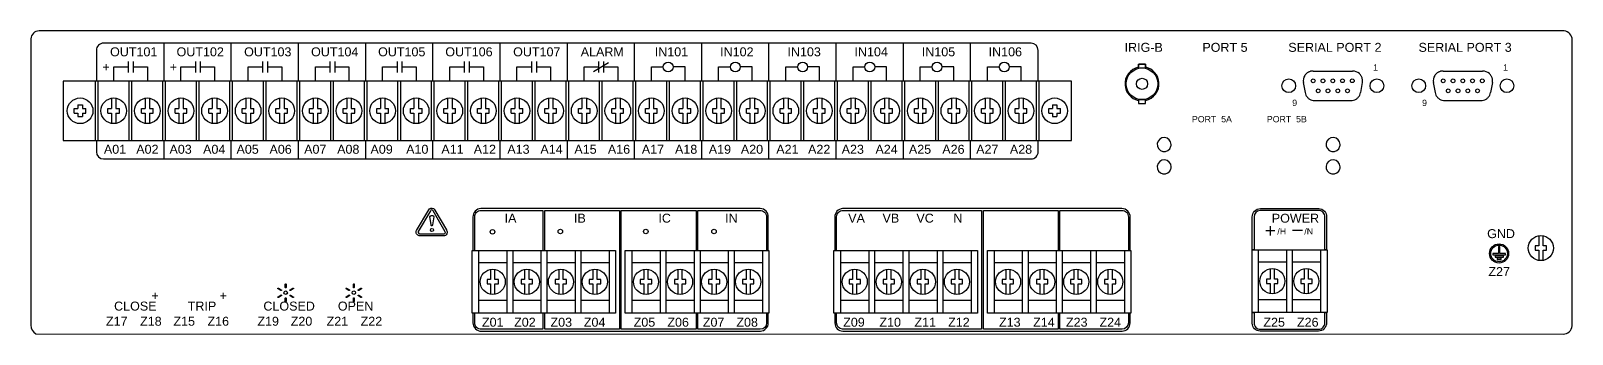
# Model space of a CAD drawing. Extents: x 0.8 to 46.6, y 0.6 to 33.7.
# Drawn here: x 24.81 to 42.01, y 12.33 to 15.72 of the extents above; entities that cross this region are included whole.
import ezdxf

# ---------------------------------------------------------------- set-up
doc = ezdxf.new("R2010")
doc.units = 0
doc.header["$MEASUREMENT"] = 0
doc.layers.add('17_DWG', color=7, linetype='CONTINUOUS')
doc.styles.add('Arial', font='Arial')

msp = doc.modelspace()

# ---------------------------------------------------------------- linework, layer by layer
at = {"layer": '17_DWG'}
for points in [[(42.01, 15.616, 0.38399), (41.92, 15.716), (24.902, 15.716, 0.40265), (24.81, 15.626), (24.81, 12.435, 0.260464), (24.866, 12.335), (41.91, 12.333, 0.390225), (42.009, 12.425), (42.01, 15.616)], [(37.247, 14.939, 0.381075), (37.399, 15.141, 0.325163), (37.252, 15.31, -0.348739), (37.247, 15.312), (37.247, 15.342, 0.414214), (37.247, 15.343), (37.173, 15.343, 0.414214), (37.172, 15.342), (37.172, 15.313, -0.357243), (37.172, 15.311, 0.381253), (37.02, 15.109, 0.325864), (37.167, 14.94, -0.349299), (37.172, 14.938), (37.172, 14.908, 0.414214), (37.172, 14.907), (37.247, 14.907, 0.414214), (37.247, 14.908), (37.247, 14.938)], [(37.535, 14.448, 0.394675), (37.462, 14.526, 0.395068), (37.379, 14.458, 0.395705), (37.442, 14.371, 0.395872), (37.533, 14.428, 0.048219), (37.535, 14.443), (37.535, 14.448)], [(39.42, 14.448, 0.394675), (39.347, 14.526, 0.395068), (39.264, 14.458, 0.395705), (39.327, 14.371, 0.395872), (39.418, 14.428, 0.048219), (39.42, 14.443), (39.42, 14.448)], [(37.535, 14.198, 0.395511), (37.462, 14.276, 0.395683), (37.379, 14.208, 0.395789), (37.442, 14.121, 0.395872), (37.533, 14.178, 0.048219), (37.535, 14.192), (37.535, 14.198)], [(39.42, 14.198, 0.395511), (39.347, 14.276, 0.395683), (39.264, 14.208, 0.395789), (39.327, 14.121, 0.395872), (39.418, 14.178, 0.048219), (39.42, 14.192), (39.42, 14.198)], [(29.419, 13.43), (29.153, 13.43, -0.424083), (29.11, 13.469, -0.126233), (29.115, 13.49), (29.25, 13.721, -0.406648), (29.303, 13.735, -0.154509), (29.319, 13.717), (29.448, 13.495, 0.021101), (29.452, 13.487, -0.383503), (29.445, 13.441, -0.136928), (29.426, 13.431)], [(29.284, 13.718, 0.285516), (29.268, 13.708), (29.134, 13.479, 0.366866), (29.14, 13.455, 0.193929), (29.156, 13.452), (29.413, 13.452, 0.452521), (29.436, 13.468, 0.145993), (29.433, 13.476), (29.299, 13.708, 0.239915), (29.286, 13.718)], [(29.279, 13.546), (29.29, 13.546, 0.198912), (29.29, 13.546), (29.295, 13.55, 0.156843), (29.295, 13.553), (29.31, 13.642, 0.302581), (29.31, 13.644), (29.306, 13.647, 0.299315), (29.265, 13.647, -0.007201), (29.264, 13.647), (29.259, 13.644, 0.32004), (29.258, 13.644), (29.274, 13.551, 0.155713), (29.274, 13.55), (29.279, 13.546)], [(33.039, 13.267), (33.039, 13.638, 0.430246), (32.949, 13.733), (29.832, 13.733, 0.414779), (29.744, 13.64), (29.744, 13.267), (29.764, 13.267), (29.764, 13.642, -0.414706), (29.833, 13.713), (30.524, 13.713), (30.525, 13.267), (30.545, 13.267), (30.545, 13.713), (31.378, 13.713), (31.378, 12.387), (30.545, 12.387), (30.545, 12.567), (30.525, 12.567), (30.525, 12.387), (29.837, 12.387, -0.434567), (29.764, 12.46), (29.764, 12.567), (29.744, 12.567), (29.744, 12.461, 0.4429), (29.84, 12.367), (32.951, 12.367, 0.408838), (33.039, 12.458), (33.039, 12.567), (33.019, 12.567), (33.019, 12.458, -0.412647), (32.95, 12.387), (32.254, 12.387), (32.254, 12.567), (32.234, 12.567), (32.234, 12.387), (31.398, 12.387), (31.398, 13.713), (32.234, 13.713), (32.234, 13.267), (32.254, 13.267), (32.254, 13.713), (32.947, 13.713, -0.419002), (33.019, 13.644), (33.019, 13.267)], [(37.077, 13.267), (37.077, 13.638, 0.435569), (36.986, 13.733), (33.869, 13.733, 0.418608), (33.782, 13.639), (33.782, 13.267), (33.802, 13.267), (33.802, 13.643, -0.415271), (33.872, 13.713), (35.419, 13.713), (35.419, 12.388), (33.867, 12.388, -0.397194), (33.802, 12.458), (33.802, 12.567), (33.782, 12.567), (33.782, 12.458, 0.414675), (33.872, 12.367), (36.987, 12.367, 0.416577), (37.077, 12.458), (37.077, 12.567), (37.057, 12.567), (37.057, 12.459, -0.409492), (36.989, 12.387), (36.294, 12.387), (36.294, 12.567), (36.274, 12.567), (36.274, 12.387), (35.439, 12.388), (35.439, 13.713), (36.274, 13.713), (36.274, 13.267), (36.294, 13.267), (36.294, 13.713), (36.984, 13.713, -0.442076), (37.057, 13.639), (37.057, 13.267)], [(39.269, 13.273), (39.25, 13.273, -0.414214), (39.249, 13.274), (39.249, 13.64, 0.427231), (39.179, 13.713), (38.526, 13.713, 0.394962), (38.46, 13.643), (38.46, 13.274), (38.44, 13.274), (38.44, 13.64, -0.426501), (38.53, 13.733, 0), (39.181, 13.733, -0.421441), (39.269, 13.639), (39.269, 13.286)], [(27.602, 12.82, -0.139953), (27.6, 12.82, 0.016552), (27.599, 12.821), (27.57, 12.837, -0.443314), (27.567, 12.844, -0.387943), (27.574, 12.847, -0.035509), (27.574, 12.846), (27.605, 12.829, -0.379252), (27.607, 12.823, -0.276309), (27.603, 12.82)], [(27.572, 12.742, -0.404647), (27.567, 12.747, -0.263607), (27.569, 12.751), (27.6, 12.769, -0.379427), (27.606, 12.768, -0.389723), (27.606, 12.761, -0.047951), (27.605, 12.76, -0.006155), (27.604, 12.76), (27.575, 12.743, 0.019251), (27.574, 12.743, -0.136139), (27.572, 12.742)], [(27.654, 12.85, -0.386488), (27.649, 12.854, -0.017453), (27.649, 12.855), (27.649, 12.889, -0.388359), (27.653, 12.894, -0.39552), (27.659, 12.891, -0.048344), (27.659, 12.89, -0.016239), (27.659, 12.889), (27.659, 12.855, -0.388663), (27.655, 12.85)], [(27.654, 12.694, -0.432861), (27.649, 12.7), (27.649, 12.734, -0.388907), (27.653, 12.739, -0.403015), (27.659, 12.736, -0.046416), (27.659, 12.735, -0.015343), (27.659, 12.734), (27.659, 12.7, -0.377203), (27.655, 12.695)], [(27.706, 12.82, -0.431627), (27.701, 12.824, -0.279566), (27.704, 12.829), (27.734, 12.846, -0.379436), (27.74, 12.845, -0.389723), (27.74, 12.838, -0.047951), (27.739, 12.838, -0.006155), (27.738, 12.837), (27.709, 12.821, 0.019251), (27.709, 12.82, -0.136169), (27.707, 12.82)], [(27.736, 12.742, -0.150981), (27.734, 12.743, 0.019251), (27.734, 12.743), (27.705, 12.76, -0.443314), (27.702, 12.767, -0.387944), (27.708, 12.769, -0.035509), (27.709, 12.769), (27.739, 12.751, -0.367179), (27.741, 12.745, -0.2541), (27.737, 12.742)], [(28.362, 12.82, -0.150981), (28.36, 12.82, 0.019251), (28.359, 12.821), (28.33, 12.837, -0.443314), (28.327, 12.844, -0.387944), (28.334, 12.847, -0.035509), (28.334, 12.846), (28.365, 12.829, -0.379252), (28.367, 12.823, -0.258306), (28.363, 12.82)], [(28.332, 12.742, -0.416228), (28.327, 12.747, -0.263607), (28.329, 12.751), (28.36, 12.769, -0.379436), (28.366, 12.768, -0.38971), (28.366, 12.761, -0.047951), (28.365, 12.76, -0.006155), (28.364, 12.76), (28.335, 12.743, -0.141295), (28.332, 12.742)], [(28.414, 12.85, -0.453665), (28.409, 12.855), (28.409, 12.889, -0.395871), (28.413, 12.894, -0.396876), (28.419, 12.891, -0.048344), (28.419, 12.89, -0.016239), (28.419, 12.889), (28.419, 12.855, -0.388663), (28.415, 12.85)], [(28.414, 12.694, -0.443278), (28.409, 12.7), (28.409, 12.734, -0.3962), (28.413, 12.739, -0.404409), (28.419, 12.736, -0.046416), (28.419, 12.735, -0.015343), (28.419, 12.734), (28.419, 12.7, -0.377196), (28.415, 12.695)], [(28.466, 12.82, -0.418445), (28.461, 12.824, -0.298323), (28.464, 12.829), (28.494, 12.846, -0.379441), (28.5, 12.845, -0.403948), (28.5, 12.838, -0.048149), (28.499, 12.838, -0.006157), (28.498, 12.837), (28.469, 12.821, -0.141295), (28.466, 12.82)], [(28.496, 12.742, -0.156286), (28.494, 12.743), (28.465, 12.76, 0.001657), (28.464, 12.76, -0.405195), (28.462, 12.767, -0.387884), (28.468, 12.769, -0.035509), (28.469, 12.769), (28.499, 12.751, -0.384221), (28.501, 12.745, -0.267012), (28.497, 12.742)], [(39.179, 12.367), (38.528, 12.367, -0.40295), (38.44, 12.455), (38.44, 12.574), (38.46, 12.574), (38.46, 12.459, 0.41857), (38.53, 12.387, 0), (39.181, 12.387, 0.418929), (39.249, 12.46), (39.249, 12.574), (39.269, 12.574), (39.269, 12.459, -0.419592)]]:
    msp.add_lwpolyline(points, format="xyb", close=True, dxfattribs=at)
for points in [[(36.051, 15.154), (36.051, 15.498, 0.414179), (35.971, 15.579), (25.621, 15.579, 0.414876), (25.541, 15.498), (25.541, 15.154)], [(39.118, 15.268, 0.031463), (39.104, 15.267, 0.031144), (39.091, 15.265, 0.030912), (39.078, 15.26, 0.030819), (39.066, 15.255, 0.030885), (39.054, 15.247, 0.0311), (39.044, 15.239, 0.03142), (39.034, 15.229, 0.032576), (39.026, 15.218, 0.188133), (39.01, 15.139)], [(39.669, 15.139, 0.031339), (39.67, 15.153, 0.031119), (39.67, 15.166, 0.030922), (39.668, 15.18, 0.030795), (39.665, 15.193, 0.030757), (39.659, 15.206, 0.030803), (39.653, 15.218, 0.0309), (39.645, 15.229, 0.033096), (39.635, 15.239, 0.188321), (39.56, 15.268)], [(40.569, 15.268, 0.031585), (40.555, 15.267, 0.03119), (40.542, 15.265, 0.030903), (40.529, 15.26, 0.030776), (40.517, 15.255, 0.030832), (40.505, 15.247, 0.031055), (40.495, 15.239, 0.031402), (40.485, 15.229, 0.031785), (40.477, 15.218, 0.190443), (40.461, 15.139)], [(41.12, 15.139, 0.031339), (41.121, 15.153, 0.031119), (41.121, 15.166, 0.030922), (41.119, 15.18, 0.030795), (41.116, 15.193, 0.030757), (41.111, 15.206, 0.030803), (41.104, 15.218, 0.0309), (41.096, 15.229, 0.033736), (41.086, 15.239, 0.187607), (41.011, 15.268)], [(39.029, 15.029, 0.071037), (39.039, 14.999, 0.069279), (39.056, 14.974, 0.068453), (39.079, 14.955, 0.069394), (39.106, 14.942, 0.071205), (39.137, 14.938)], [(39.54, 14.938, 0.071205), (39.571, 14.942, 0.069394), (39.599, 14.955, 0.068453), (39.622, 14.974, 0.069279), (39.639, 14.999, 0.071037), (39.649, 15.029)], [(40.48, 15.029, 0.071585), (40.49, 14.999, 0.069593), (40.507, 14.974, 0.068522), (40.53, 14.955, 0.069315), (40.557, 14.942, 0.07114), (40.588, 14.938)], [(40.991, 14.938, 0.07128), (41.022, 14.942, 0.069265), (41.05, 14.955, 0.068307), (41.073, 14.974, 0.069271), (41.09, 14.999, 0.071246), (41.1, 15.029)], [(25.541, 14.494), (25.541, 14.367, 0.414161), (25.621, 14.287, 0.001162), (25.621, 14.287), (35.971, 14.287, 0.414793), (36.051, 14.367), (36.051, 14.494)]]:
    msp.add_lwpolyline(points, format="xyb", dxfattribs=at)
at = {"layer": '17_DWG', "flags": 128}
for points in [[(26.297, 15.154), (26.297, 15.579)], [(27.047, 15.154), (27.047, 15.579)], [(27.797, 15.154), (27.797, 15.579)], [(28.547, 15.154), (28.547, 15.579)], [(29.297, 15.154), (29.297, 15.579)], [(30.047, 15.154), (30.047, 15.579)], [(30.797, 15.154), (30.797, 15.579)], [(31.547, 15.154), (31.547, 15.579)], [(32.297, 15.154), (32.297, 15.579)], [(33.047, 15.154), (33.047, 15.579)], [(33.797, 15.154), (33.797, 15.579)], [(34.547, 15.154), (34.547, 15.579)], [(35.297, 15.154), (35.297, 15.579)], [(25.896, 15.373), (25.896, 15.253)], [(25.951, 15.373), (25.951, 15.253)], [(26.646, 15.373), (26.646, 15.253)], [(26.701, 15.373), (26.701, 15.253)], [(27.396, 15.373), (27.396, 15.253)], [(27.451, 15.373), (27.451, 15.253)], [(28.146, 15.373), (28.146, 15.253)], [(28.201, 15.373), (28.201, 15.253)], [(28.896, 15.373), (28.896, 15.253)], [(28.951, 15.373), (28.951, 15.253)], [(29.646, 15.373), (29.646, 15.253)], [(29.701, 15.373), (29.701, 15.253)], [(30.396, 15.373), (30.396, 15.253)], [(30.451, 15.373), (30.451, 15.253)], [(31.09, 15.263), (31.256, 15.363)], [(31.146, 15.373), (31.146, 15.253)], [(31.201, 15.373), (31.201, 15.253)], [(25.532, 14.494), (25.532, 15.154)], [(25.562, 14.494), (25.562, 15.154)], [(25.907, 14.494), (25.907, 15.154)], [(25.937, 14.494), (25.937, 15.154)], [(26.282, 14.494), (26.282, 15.154)], [(26.312, 14.494), (26.312, 15.154)], [(26.657, 14.494), (26.657, 15.154)], [(26.687, 14.494), (26.687, 15.154)], [(27.032, 14.494), (27.032, 15.154)], [(27.062, 14.494), (27.062, 15.154)], [(27.407, 14.494), (27.407, 15.154)], [(27.437, 14.494), (27.437, 15.154)], [(27.782, 14.494), (27.782, 15.154)], [(27.812, 14.494), (27.812, 15.154)], [(28.157, 14.494), (28.157, 15.154)], [(28.187, 14.494), (28.187, 15.154)], [(28.532, 14.494), (28.532, 15.154)], [(28.562, 14.494), (28.562, 15.154)], [(28.907, 14.494), (28.907, 15.154)], [(28.937, 14.494), (28.937, 15.154)], [(29.282, 14.494), (29.282, 15.154)], [(29.312, 14.494), (29.312, 15.154)], [(29.657, 14.494), (29.657, 15.154)], [(29.687, 14.494), (29.687, 15.154)], [(30.032, 14.494), (30.032, 15.154)], [(30.062, 14.494), (30.062, 15.154)], [(30.407, 14.494), (30.407, 15.154)], [(30.437, 14.494), (30.437, 15.154)], [(30.782, 14.494), (30.782, 15.154)], [(30.812, 14.494), (30.812, 15.154)], [(31.157, 14.494), (31.157, 15.154)], [(31.187, 14.494), (31.187, 15.154)], [(31.532, 14.494), (31.532, 15.154)], [(31.562, 14.494), (31.562, 15.154)], [(31.907, 14.494), (31.907, 15.154)], [(31.937, 14.494), (31.937, 15.154)], [(32.282, 14.494), (32.282, 15.154)], [(32.312, 14.494), (32.312, 15.154)], [(32.657, 14.494), (32.657, 15.154)], [(32.687, 14.494), (32.687, 15.154)], [(33.032, 14.494), (33.032, 15.154)], [(33.062, 14.494), (33.062, 15.154)], [(33.407, 14.494), (33.407, 15.154)], [(33.437, 14.494), (33.437, 15.154)], [(33.782, 14.494), (33.782, 15.154)], [(33.812, 14.494), (33.812, 15.154)], [(34.157, 14.494), (34.157, 15.154)], [(34.187, 14.494), (34.187, 15.154)], [(34.532, 14.494), (34.532, 15.154)], [(34.562, 14.494), (34.562, 15.154)], [(34.907, 14.494), (34.907, 15.154)], [(34.937, 14.494), (34.937, 15.154)], [(35.282, 14.494), (35.282, 15.154)], [(35.312, 14.494), (35.312, 15.154)], [(35.657, 14.494), (35.657, 15.154)], [(35.687, 14.494), (35.687, 15.154)], [(36.032, 14.494), (36.032, 15.154)], [(36.062, 14.494), (36.062, 15.154)], [(37.247, 15.299), (37.172, 15.299)], [(39.009, 15.139), (39.029, 15.029)], [(39.118, 15.268), (39.56, 15.268)], [(39.668, 15.139), (39.648, 15.029)], [(40.46, 15.139), (40.48, 15.029)], [(40.569, 15.268), (41.011, 15.268)], [(41.119, 15.139), (41.099, 15.029)], [(25.71, 14.964), (25.71, 14.849)], [(25.76, 14.964), (25.76, 14.849)], [(26.085, 14.964), (26.085, 14.849)], [(26.135, 14.964), (26.135, 14.849)], [(26.46, 14.964), (26.46, 14.849)], [(26.51, 14.964), (26.51, 14.849)], [(26.835, 14.964), (26.835, 14.849)], [(26.885, 14.964), (26.885, 14.849)], [(27.21, 14.964), (27.21, 14.849)], [(27.26, 14.964), (27.26, 14.849)], [(27.585, 14.964), (27.585, 14.849)], [(27.635, 14.964), (27.635, 14.849)], [(27.96, 14.964), (27.96, 14.849)], [(28.01, 14.964), (28.01, 14.849)], [(28.335, 14.964), (28.335, 14.849)], [(28.385, 14.964), (28.385, 14.849)], [(28.71, 14.964), (28.71, 14.849)], [(28.76, 14.964), (28.76, 14.849)], [(29.085, 14.964), (29.085, 14.849)], [(29.135, 14.964), (29.135, 14.849)], [(29.46, 14.964), (29.46, 14.849)], [(29.51, 14.964), (29.51, 14.849)], [(29.835, 14.964), (29.835, 14.849)], [(29.885, 14.964), (29.885, 14.849)], [(30.21, 14.964), (30.21, 14.849)], [(30.26, 14.964), (30.26, 14.849)], [(30.585, 14.964), (30.585, 14.849)], [(30.635, 14.964), (30.635, 14.849)], [(30.96, 14.964), (30.96, 14.849)], [(31.01, 14.964), (31.01, 14.849)], [(31.335, 14.964), (31.335, 14.849)], [(31.385, 14.964), (31.385, 14.849)], [(31.71, 14.964), (31.71, 14.849)], [(31.76, 14.964), (31.76, 14.849)], [(32.085, 14.964), (32.085, 14.849)], [(32.135, 14.964), (32.135, 14.849)], [(32.46, 14.964), (32.46, 14.849)], [(32.51, 14.964), (32.51, 14.849)], [(32.835, 14.964), (32.835, 14.849)], [(32.885, 14.964), (32.885, 14.849)], [(33.21, 14.964), (33.21, 14.849)], [(33.26, 14.964), (33.26, 14.849)], [(33.585, 14.964), (33.585, 14.849)], [(33.635, 14.964), (33.635, 14.849)], [(33.96, 14.964), (33.96, 14.849)], [(34.01, 14.964), (34.01, 14.849)], [(34.335, 14.964), (34.335, 14.849)], [(34.385, 14.964), (34.385, 14.849)], [(34.71, 14.964), (34.71, 14.849)], [(34.76, 14.964), (34.76, 14.849)], [(35.085, 14.964), (35.085, 14.849)], [(35.135, 14.964), (35.135, 14.849)], [(35.46, 14.964), (35.46, 14.849)], [(35.51, 14.964), (35.51, 14.849)], [(35.835, 14.964), (35.835, 14.849)], [(35.885, 14.964), (35.885, 14.849)], [(25.295, 14.849), (25.335, 14.849)], [(25.295, 14.799), (25.295, 14.849)], [(25.295, 14.799), (25.335, 14.799)], [(25.335, 14.889), (25.385, 14.889)], [(25.335, 14.889), (25.335, 14.849)], [(25.335, 14.799), (25.335, 14.759)], [(25.385, 14.889), (25.385, 14.849)], [(25.385, 14.849), (25.425, 14.849)], [(25.385, 14.799), (25.385, 14.759)], [(25.385, 14.799), (25.425, 14.799)], [(25.425, 14.799), (25.425, 14.849)], [(25.67, 14.849), (25.71, 14.849)], [(25.67, 14.799), (25.67, 14.849)], [(25.67, 14.799), (25.71, 14.799)], [(25.71, 14.799), (25.71, 14.683)], [(25.76, 14.849), (25.8, 14.849)], [(25.76, 14.799), (25.8, 14.799)], [(25.76, 14.799), (25.76, 14.683)], [(25.8, 14.799), (25.8, 14.849)], [(26.045, 14.849), (26.085, 14.849)], [(26.045, 14.799), (26.045, 14.849)], [(26.045, 14.799), (26.085, 14.799)], [(26.085, 14.799), (26.085, 14.683)], [(26.135, 14.849), (26.175, 14.849)], [(26.135, 14.799), (26.175, 14.799)], [(26.135, 14.799), (26.135, 14.683)], [(26.175, 14.799), (26.175, 14.849)], [(26.42, 14.849), (26.46, 14.849)], [(26.42, 14.799), (26.42, 14.849)], [(26.42, 14.799), (26.46, 14.799)], [(26.46, 14.799), (26.46, 14.683)], [(26.51, 14.849), (26.55, 14.849)], [(26.51, 14.799), (26.55, 14.799)], [(26.51, 14.799), (26.51, 14.683)], [(26.55, 14.799), (26.55, 14.849)], [(26.795, 14.799), (26.795, 14.849)], [(26.795, 14.849), (26.835, 14.849)], [(26.795, 14.799), (26.835, 14.799)], [(26.835, 14.799), (26.835, 14.683)], [(26.885, 14.849), (26.925, 14.849)], [(26.885, 14.799), (26.925, 14.799)], [(26.885, 14.799), (26.885, 14.683)], [(26.925, 14.799), (26.925, 14.849)], [(27.17, 14.849), (27.21, 14.849)], [(27.17, 14.799), (27.17, 14.849)], [(27.17, 14.799), (27.21, 14.799)], [(27.21, 14.799), (27.21, 14.683)], [(27.26, 14.849), (27.3, 14.849)], [(27.26, 14.799), (27.3, 14.799)], [(27.26, 14.799), (27.26, 14.683)], [(27.3, 14.799), (27.3, 14.849)], [(27.545, 14.849), (27.585, 14.849)], [(27.545, 14.799), (27.545, 14.849)], [(27.545, 14.799), (27.585, 14.799)], [(27.585, 14.799), (27.585, 14.683)], [(27.635, 14.849), (27.675, 14.849)], [(27.635, 14.799), (27.675, 14.799)], [(27.635, 14.799), (27.635, 14.683)], [(27.675, 14.799), (27.675, 14.849)], [(27.92, 14.799), (27.92, 14.849)], [(27.92, 14.849), (27.96, 14.849)], [(27.92, 14.799), (27.96, 14.799)], [(27.96, 14.799), (27.96, 14.683)], [(28.01, 14.849), (28.05, 14.849)], [(28.01, 14.799), (28.05, 14.799)], [(28.01, 14.799), (28.01, 14.683)], [(28.05, 14.799), (28.05, 14.849)], [(28.295, 14.849), (28.335, 14.849)], [(28.295, 14.799), (28.295, 14.849)], [(28.295, 14.799), (28.335, 14.799)], [(28.335, 14.799), (28.335, 14.683)], [(28.385, 14.849), (28.425, 14.849)], [(28.385, 14.799), (28.425, 14.799)], [(28.385, 14.799), (28.385, 14.683)], [(28.425, 14.799), (28.425, 14.849)], [(28.67, 14.849), (28.71, 14.849)], [(28.67, 14.799), (28.67, 14.849)], [(28.67, 14.799), (28.71, 14.799)], [(28.71, 14.799), (28.71, 14.683)], [(28.76, 14.849), (28.8, 14.849)], [(28.76, 14.799), (28.8, 14.799)], [(28.76, 14.799), (28.76, 14.683)], [(28.8, 14.799), (28.8, 14.849)], [(29.045, 14.849), (29.085, 14.849)], [(29.045, 14.799), (29.045, 14.849)], [(29.045, 14.799), (29.085, 14.799)], [(29.085, 14.799), (29.085, 14.683)], [(29.135, 14.849), (29.175, 14.849)], [(29.135, 14.799), (29.175, 14.799)], [(29.135, 14.799), (29.135, 14.683)], [(29.175, 14.799), (29.175, 14.849)], [(29.42, 14.849), (29.46, 14.849)], [(29.42, 14.799), (29.42, 14.849)], [(29.42, 14.799), (29.46, 14.799)], [(29.46, 14.799), (29.46, 14.683)], [(29.51, 14.849), (29.55, 14.849)], [(29.51, 14.799), (29.55, 14.799)], [(29.51, 14.799), (29.51, 14.683)], [(29.55, 14.799), (29.55, 14.849)], [(29.795, 14.849), (29.835, 14.849)], [(29.795, 14.799), (29.795, 14.849)], [(29.795, 14.799), (29.835, 14.799)], [(29.835, 14.799), (29.835, 14.683)], [(29.885, 14.849), (29.925, 14.849)], [(29.885, 14.799), (29.925, 14.799)], [(29.885, 14.799), (29.885, 14.683)], [(29.925, 14.799), (29.925, 14.849)], [(30.17, 14.849), (30.21, 14.849)], [(30.17, 14.799), (30.17, 14.849)], [(30.17, 14.799), (30.21, 14.799)], [(30.21, 14.799), (30.21, 14.683)], [(30.26, 14.849), (30.3, 14.849)], [(30.26, 14.799), (30.3, 14.799)], [(30.26, 14.799), (30.26, 14.683)], [(30.3, 14.799), (30.3, 14.849)], [(30.545, 14.849), (30.585, 14.849)], [(30.545, 14.799), (30.545, 14.849)], [(30.545, 14.799), (30.585, 14.799)], [(30.585, 14.799), (30.585, 14.683)], [(30.635, 14.849), (30.675, 14.849)], [(30.635, 14.799), (30.675, 14.799)], [(30.635, 14.799), (30.635, 14.683)], [(30.675, 14.799), (30.675, 14.849)], [(30.92, 14.799), (30.92, 14.849)], [(30.92, 14.849), (30.96, 14.849)], [(30.92, 14.799), (30.96, 14.799)], [(30.96, 14.799), (30.96, 14.683)], [(31.01, 14.849), (31.05, 14.849)], [(31.01, 14.799), (31.05, 14.799)], [(31.01, 14.799), (31.01, 14.683)], [(31.05, 14.799), (31.05, 14.849)], [(31.295, 14.849), (31.335, 14.849)], [(31.295, 14.799), (31.295, 14.849)], [(31.295, 14.799), (31.335, 14.799)], [(31.335, 14.799), (31.335, 14.683)], [(31.385, 14.849), (31.425, 14.849)], [(31.385, 14.799), (31.425, 14.799)], [(31.385, 14.799), (31.385, 14.683)], [(31.425, 14.799), (31.425, 14.849)], [(31.67, 14.849), (31.71, 14.849)], [(31.67, 14.799), (31.67, 14.849)], [(31.67, 14.799), (31.71, 14.799)], [(31.71, 14.799), (31.71, 14.683)], [(31.76, 14.849), (31.8, 14.849)], [(31.76, 14.799), (31.8, 14.799)], [(31.76, 14.799), (31.76, 14.683)], [(31.8, 14.799), (31.8, 14.849)], [(32.045, 14.799), (32.045, 14.849)], [(32.045, 14.849), (32.085, 14.849)], [(32.045, 14.799), (32.085, 14.799)], [(32.085, 14.799), (32.085, 14.683)], [(32.135, 14.849), (32.175, 14.849)], [(32.135, 14.799), (32.175, 14.799)], [(32.135, 14.799), (32.135, 14.683)], [(32.175, 14.799), (32.175, 14.849)], [(32.42, 14.849), (32.46, 14.849)], [(32.42, 14.799), (32.42, 14.849)], [(32.42, 14.799), (32.46, 14.799)], [(32.46, 14.799), (32.46, 14.683)], [(32.51, 14.849), (32.55, 14.849)], [(32.51, 14.799), (32.55, 14.799)], [(32.51, 14.799), (32.51, 14.683)], [(32.55, 14.799), (32.55, 14.849)], [(32.795, 14.849), (32.835, 14.849)], [(32.795, 14.799), (32.795, 14.849)], [(32.795, 14.799), (32.835, 14.799)], [(32.835, 14.799), (32.835, 14.683)], [(32.885, 14.849), (32.925, 14.849)], [(32.885, 14.799), (32.925, 14.799)], [(32.885, 14.799), (32.885, 14.683)], [(32.925, 14.799), (32.925, 14.849)], [(33.17, 14.849), (33.21, 14.849)], [(33.17, 14.799), (33.17, 14.849)], [(33.17, 14.799), (33.21, 14.799)], [(33.21, 14.799), (33.21, 14.683)], [(33.26, 14.849), (33.3, 14.849)], [(33.26, 14.799), (33.3, 14.799)], [(33.26, 14.799), (33.26, 14.683)], [(33.3, 14.799), (33.3, 14.849)], [(33.545, 14.849), (33.585, 14.849)], [(33.545, 14.799), (33.545, 14.849)], [(33.545, 14.799), (33.585, 14.799)], [(33.585, 14.799), (33.585, 14.683)], [(33.635, 14.849), (33.675, 14.849)], [(33.635, 14.799), (33.675, 14.799)], [(33.635, 14.799), (33.635, 14.683)], [(33.675, 14.799), (33.675, 14.849)], [(33.92, 14.849), (33.96, 14.849)], [(33.92, 14.799), (33.92, 14.849)], [(33.92, 14.799), (33.96, 14.799)], [(33.96, 14.799), (33.96, 14.683)], [(34.01, 14.849), (34.05, 14.849)], [(34.01, 14.799), (34.05, 14.799)], [(34.01, 14.799), (34.01, 14.683)], [(34.05, 14.799), (34.05, 14.849)], [(34.295, 14.849), (34.335, 14.849)], [(34.295, 14.799), (34.295, 14.849)], [(34.295, 14.799), (34.335, 14.799)], [(34.335, 14.799), (34.335, 14.683)], [(34.385, 14.849), (34.425, 14.849)], [(34.385, 14.799), (34.425, 14.799)], [(34.385, 14.799), (34.385, 14.683)], [(34.425, 14.799), (34.425, 14.849)], [(34.67, 14.849), (34.71, 14.849)], [(34.67, 14.799), (34.67, 14.849)], [(34.67, 14.799), (34.71, 14.799)], [(34.71, 14.799), (34.71, 14.683)], [(34.76, 14.849), (34.8, 14.849)], [(34.76, 14.799), (34.8, 14.799)], [(34.76, 14.799), (34.76, 14.683)], [(34.8, 14.799), (34.8, 14.849)], [(35.045, 14.799), (35.045, 14.849)], [(35.045, 14.849), (35.085, 14.849)], [(35.045, 14.799), (35.085, 14.799)], [(35.085, 14.799), (35.085, 14.683)], [(35.135, 14.849), (35.175, 14.849)], [(35.135, 14.799), (35.175, 14.799)], [(35.135, 14.799), (35.135, 14.683)], [(35.175, 14.799), (35.175, 14.849)], [(35.42, 14.849), (35.46, 14.849)], [(35.42, 14.799), (35.42, 14.849)], [(35.42, 14.799), (35.46, 14.799)], [(35.46, 14.799), (35.46, 14.683)], [(35.51, 14.849), (35.55, 14.849)], [(35.51, 14.799), (35.55, 14.799)], [(35.51, 14.799), (35.51, 14.683)], [(35.55, 14.799), (35.55, 14.849)], [(35.795, 14.849), (35.835, 14.849)], [(35.795, 14.799), (35.795, 14.849)], [(35.795, 14.799), (35.835, 14.799)], [(35.835, 14.799), (35.835, 14.683)], [(35.885, 14.849), (35.925, 14.849)], [(35.885, 14.799), (35.925, 14.799)], [(35.885, 14.799), (35.885, 14.683)], [(35.925, 14.799), (35.925, 14.849)], [(36.17, 14.849), (36.21, 14.849)], [(36.17, 14.799), (36.17, 14.849)], [(36.17, 14.799), (36.21, 14.799)], [(36.21, 14.889), (36.21, 14.849)], [(36.21, 14.889), (36.26, 14.889)], [(36.21, 14.799), (36.21, 14.759)], [(36.26, 14.889), (36.26, 14.849)], [(36.26, 14.849), (36.3, 14.849)], [(36.26, 14.799), (36.3, 14.799)], [(36.26, 14.799), (36.26, 14.759)], [(36.3, 14.799), (36.3, 14.849)], [(37.172, 14.952), (37.247, 14.952)], [(37.172, 14.952), (37.247, 14.952)], [(39.137, 14.938), (39.54, 14.938)], [(40.588, 14.938), (40.991, 14.938)], [(25.335, 14.759), (25.385, 14.759)], [(36.21, 14.759), (36.26, 14.759)], [(26.297, 14.287), (26.297, 14.494)], [(27.047, 14.287), (27.047, 14.494)], [(27.797, 14.287), (27.797, 14.494)], [(28.547, 14.287), (28.547, 14.494)], [(29.297, 14.287), (29.297, 14.494)], [(30.047, 14.287), (30.047, 14.494)], [(30.797, 14.287), (30.797, 14.494)], [(31.547, 14.287), (31.547, 14.494)], [(32.297, 14.287), (32.297, 14.494)], [(33.047, 14.287), (33.047, 14.494)], [(33.797, 14.287), (33.797, 14.494)], [(34.547, 14.287), (34.547, 14.494)], [(35.297, 14.287), (35.297, 14.494)], [(29.281, 13.554), (29.282, 13.553)], [(29.807, 13.267), (29.807, 12.568)], [(30.122, 13.267), (30.122, 12.568)], [(30.187, 13.267), (30.187, 12.568)], [(30.502, 13.267), (30.502, 12.568)], [(30.568, 13.267), (30.568, 12.568)], [(30.883, 13.267), (30.883, 12.568)], [(30.947, 13.267), (30.947, 12.568)], [(31.262, 13.267), (31.262, 12.568)], [(31.517, 13.267), (31.517, 12.568)], [(31.832, 13.267), (31.832, 12.568)], [(31.897, 13.267), (31.897, 12.568)], [(32.212, 13.267), (32.212, 12.568)], [(32.278, 13.267), (32.278, 12.568)], [(32.593, 13.267), (32.593, 12.568)], [(32.657, 13.267), (32.657, 12.568)], [(32.973, 13.267), (32.973, 12.568)], [(33.846, 13.267), (33.846, 12.568)], [(34.161, 13.267), (34.161, 12.568)], [(34.226, 13.267), (34.226, 12.568)], [(34.541, 13.267), (34.541, 12.568)], [(34.607, 13.267), (34.607, 12.568)], [(34.922, 13.267), (34.922, 12.568)], [(34.986, 13.267), (34.986, 12.568)], [(35.302, 13.267), (35.302, 12.568)], [(35.558, 13.267), (35.558, 12.568)], [(35.873, 13.267), (35.873, 12.568)], [(35.938, 13.267), (35.938, 12.568)], [(36.253, 13.267), (36.253, 12.568)], [(36.319, 13.267), (36.319, 12.568)], [(36.634, 13.267), (36.634, 12.568)], [(36.698, 13.267), (36.698, 12.568)], [(37.013, 13.267), (37.013, 12.568)], [(38.507, 13.274), (38.507, 12.575)], [(38.822, 13.274), (38.822, 12.575)], [(38.886, 13.274), (38.886, 12.575)], [(39.201, 13.274), (39.201, 12.575)], [(30.122, 13.127), (29.807, 13.127)], [(30.502, 13.127), (30.187, 13.127)], [(30.883, 13.127), (30.568, 13.127)], [(31.262, 13.127), (30.947, 13.127)], [(31.832, 13.127), (31.517, 13.127)], [(32.212, 13.127), (31.897, 13.127)], [(32.593, 13.127), (32.278, 13.127)], [(32.972, 13.127), (32.657, 13.127)], [(34.161, 13.127), (33.846, 13.127)], [(34.541, 13.127), (34.226, 13.127)], [(34.922, 13.127), (34.607, 13.127)], [(35.301, 13.127), (34.986, 13.127)], [(35.873, 13.127), (35.558, 13.127)], [(36.253, 13.127), (35.938, 13.127)], [(36.634, 13.127), (36.319, 13.127)], [(37.013, 13.127), (36.698, 13.127)], [(38.822, 13.134), (38.507, 13.134)], [(39.201, 13.134), (38.886, 13.134)], [(30.122, 12.707), (29.807, 12.707)], [(30.502, 12.707), (30.187, 12.707)], [(30.883, 12.707), (30.568, 12.707)], [(31.262, 12.707), (30.947, 12.707)], [(31.832, 12.707), (31.517, 12.707)], [(32.212, 12.707), (31.897, 12.707)], [(32.593, 12.707), (32.278, 12.707)], [(32.972, 12.707), (32.657, 12.707)], [(34.161, 12.707), (33.846, 12.707)], [(34.541, 12.707), (34.226, 12.707)], [(34.922, 12.707), (34.607, 12.707)], [(35.301, 12.707), (34.986, 12.707)], [(35.873, 12.707), (35.558, 12.707)], [(36.253, 12.707), (35.938, 12.707)], [(36.634, 12.707), (36.319, 12.707)], [(37.013, 12.707), (36.698, 12.707)], [(38.822, 12.714), (38.507, 12.714)], [(39.201, 12.714), (38.886, 12.714)]]:
    msp.add_lwpolyline(points, dxfattribs=at)
at = {"layer": '17_DWG'}
for points in [[(25.735, 15.154), (25.735, 15.313), (25.896, 15.313)], [(25.951, 15.313), (26.11, 15.313), (26.11, 15.154)], [(26.485, 15.154), (26.485, 15.313), (26.646, 15.313)], [(26.701, 15.313), (26.86, 15.313), (26.86, 15.154)], [(27.235, 15.154), (27.235, 15.313), (27.396, 15.313)], [(27.451, 15.313), (27.61, 15.313), (27.61, 15.154)], [(27.985, 15.154), (27.985, 15.313), (28.146, 15.313)], [(28.201, 15.313), (28.36, 15.313), (28.36, 15.154)], [(28.735, 15.154), (28.735, 15.313), (28.896, 15.313)], [(28.951, 15.313), (29.11, 15.313), (29.11, 15.154)], [(29.485, 15.154), (29.485, 15.313), (29.646, 15.313)], [(29.701, 15.313), (29.86, 15.313), (29.86, 15.154)], [(30.235, 15.154), (30.235, 15.313), (30.396, 15.313)], [(30.451, 15.313), (30.61, 15.313), (30.61, 15.154)], [(30.985, 15.154), (30.985, 15.313), (31.146, 15.313)], [(31.201, 15.313), (31.36, 15.313), (31.36, 15.154)], [(31.735, 15.154), (31.735, 15.313), (31.867, 15.313)], [(32.11, 15.154), (32.11, 15.313), (31.978, 15.313)], [(32.484, 15.154), (32.484, 15.313), (32.617, 15.313)], [(32.859, 15.154), (32.859, 15.313), (32.727, 15.313)], [(33.235, 15.154), (33.235, 15.313), (33.367, 15.313)], [(33.61, 15.154), (33.61, 15.313), (33.477, 15.313)], [(33.985, 15.154), (33.985, 15.313), (34.117, 15.313)], [(34.36, 15.154), (34.36, 15.313), (34.228, 15.313)], [(34.735, 15.154), (34.735, 15.313), (34.867, 15.313)], [(35.11, 15.154), (35.11, 15.313), (34.977, 15.313)], [(35.485, 15.154), (35.485, 15.313), (35.617, 15.313)], [(35.86, 15.154), (35.86, 15.313), (35.727, 15.313)], [(41.636, 13.43), (41.636, 13.317), (41.597, 13.317), (41.597, 13.268), (41.636, 13.268), (41.636, 13.155)], [(41.685, 13.155), (41.685, 13.268), (41.724, 13.268), (41.724, 13.317), (41.685, 13.317), (41.685, 13.43)], [(29.94, 13.055), (29.94, 12.941), (29.901, 12.941), (29.901, 12.893), (29.94, 12.893), (29.94, 12.779)], [(29.989, 12.779), (29.989, 12.893), (30.028, 12.893), (30.028, 12.941), (29.989, 12.941), (29.989, 13.055)], [(30.32, 13.055), (30.32, 12.941), (30.281, 12.941), (30.281, 12.893), (30.32, 12.893), (30.32, 12.779)], [(30.369, 12.779), (30.369, 12.893), (30.408, 12.893), (30.408, 12.941), (30.369, 12.941), (30.369, 13.055)], [(30.701, 13.055), (30.701, 12.941), (30.661, 12.941), (30.661, 12.893), (30.701, 12.893), (30.701, 12.779)], [(30.749, 12.779), (30.749, 12.893), (30.789, 12.893), (30.789, 12.941), (30.749, 12.941), (30.749, 13.055)], [(31.081, 13.055), (31.081, 12.941), (31.042, 12.941), (31.042, 12.893), (31.081, 12.893), (31.081, 12.779)], [(31.13, 12.779), (31.13, 12.893), (31.169, 12.893), (31.169, 12.941), (31.13, 12.941), (31.13, 13.055)], [(31.65, 13.055), (31.65, 12.941), (31.611, 12.941), (31.611, 12.893), (31.65, 12.893), (31.65, 12.779)], [(31.699, 12.779), (31.699, 12.893), (31.738, 12.893), (31.738, 12.941), (31.699, 12.941), (31.699, 13.055)], [(32.031, 13.055), (32.031, 12.941), (31.991, 12.941), (31.991, 12.893), (32.031, 12.893), (32.031, 12.779)], [(32.079, 12.779), (32.079, 12.893), (32.119, 12.893), (32.119, 12.941), (32.079, 12.941), (32.079, 13.055)], [(32.411, 13.055), (32.411, 12.941), (32.372, 12.941), (32.372, 12.893), (32.411, 12.893), (32.411, 12.779)], [(32.46, 12.779), (32.46, 12.893), (32.499, 12.893), (32.499, 12.941), (32.46, 12.941), (32.46, 13.055)], [(32.791, 13.055), (32.791, 12.941), (32.752, 12.941), (32.752, 12.893), (32.791, 12.893), (32.791, 12.779)], [(32.84, 12.779), (32.84, 12.893), (32.879, 12.893), (32.879, 12.941), (32.84, 12.941), (32.84, 13.055)], [(33.979, 13.055), (33.979, 12.941), (33.94, 12.941), (33.94, 12.893), (33.979, 12.893), (33.979, 12.779)], [(34.028, 12.779), (34.028, 12.893), (34.067, 12.893), (34.067, 12.941), (34.028, 12.941), (34.028, 13.055)], [(34.36, 13.055), (34.36, 12.941), (34.321, 12.941), (34.321, 12.893), (34.36, 12.893), (34.36, 12.779)], [(34.409, 12.779), (34.409, 12.893), (34.448, 12.893), (34.448, 12.941), (34.409, 12.941), (34.409, 13.055)], [(34.74, 13.055), (34.74, 12.941), (34.701, 12.941), (34.701, 12.893), (34.74, 12.893), (34.74, 12.779)], [(34.789, 12.779), (34.789, 12.893), (34.828, 12.893), (34.828, 12.941), (34.789, 12.941), (34.789, 13.055)], [(35.12, 13.055), (35.12, 12.941), (35.081, 12.941), (35.081, 12.893), (35.12, 12.893), (35.12, 12.779)], [(35.169, 12.779), (35.169, 12.893), (35.208, 12.893), (35.208, 12.941), (35.169, 12.941), (35.169, 13.055)], [(35.689, 13.055), (35.689, 12.941), (35.65, 12.941), (35.65, 12.893), (35.689, 12.893), (35.689, 12.779)], [(35.738, 12.779), (35.738, 12.893), (35.777, 12.893), (35.777, 12.941), (35.738, 12.941), (35.738, 13.055)], [(36.07, 13.055), (36.07, 12.941), (36.031, 12.941), (36.031, 12.893), (36.07, 12.893), (36.07, 12.779)], [(36.119, 12.779), (36.119, 12.893), (36.158, 12.893), (36.158, 12.941), (36.119, 12.941), (36.119, 13.055)], [(36.45, 13.055), (36.45, 12.941), (36.411, 12.941), (36.411, 12.893), (36.45, 12.893), (36.45, 12.779)], [(36.499, 12.779), (36.499, 12.893), (36.538, 12.893), (36.538, 12.941), (36.499, 12.941), (36.499, 13.055)], [(36.83, 13.055), (36.83, 12.941), (36.791, 12.941), (36.791, 12.893), (36.83, 12.893), (36.83, 12.779)], [(36.879, 12.779), (36.879, 12.893), (36.918, 12.893), (36.918, 12.941), (36.879, 12.941), (36.879, 13.055)], [(38.639, 13.062), (38.639, 12.948), (38.6, 12.948), (38.6, 12.899), (38.639, 12.899), (38.639, 12.786)], [(38.688, 12.786), (38.688, 12.899), (38.727, 12.899), (38.727, 12.948), (38.688, 12.948), (38.688, 13.062)], [(39.02, 13.062), (39.02, 12.948), (38.981, 12.948), (38.981, 12.899), (39.02, 12.899), (39.02, 12.786)], [(39.069, 12.786), (39.069, 12.899), (39.108, 12.899), (39.108, 12.948), (39.069, 12.948), (39.069, 13.062)]]:
    msp.add_lwpolyline(points, dxfattribs=at)
for points in [[(37.172, 15.343), (37.247, 15.343), (37.247, 15.299), (37.172, 15.299)], [(25.172, 14.494), (36.422, 14.494), (36.422, 15.154), (25.172, 15.154)], [(37.172, 14.907), (37.247, 14.907), (37.247, 14.952), (37.172, 14.952)], [(31.335, 12.567), (29.733, 12.567), (29.733, 13.267), (31.335, 13.267)], [(33.045, 12.567), (31.443, 12.567), (31.443, 13.267), (33.045, 13.267)], [(35.374, 12.567), (33.772, 12.567), (33.772, 13.267), (35.374, 13.267)], [(37.086, 12.567), (35.484, 12.567), (35.484, 13.267), (37.086, 13.267)], [(39.274, 12.574), (38.439, 12.574), (38.439, 13.274), (39.274, 13.274)], [(41.201, 13.231), (41.201, 13.311), (41.186, 13.311), (41.186, 13.231), (41.125, 13.231), (41.125, 13.216), (41.265, 13.216), (41.265, 13.231)], [(41.149, 13.206), (41.149, 13.191), (41.242, 13.191), (41.242, 13.206)], [(41.173, 13.181), (41.173, 13.166), (41.217, 13.166), (41.217, 13.181)]]:
    msp.add_lwpolyline(points, close=True, dxfattribs=at)
for centre, radius in [((31.922, 15.313), 0.055), ((32.672, 15.313), 0.0549), ((33.422, 15.313), 0.055), ((34.172, 15.313), 0.055), ((34.922, 15.313), 0.055), ((35.672, 15.313), 0.055), ((37.21, 15.125), 0.177), ((37.21, 15.125), 0.0625), ((38.847, 15.103), 0.076), ((39.12, 15.159), 0.021), ((39.229, 15.159), 0.021), ((39.338, 15.159), 0.021), ((39.447, 15.159), 0.0209), ((39.556, 15.159), 0.0209), ((39.831, 15.103), 0.076), ((40.298, 15.103), 0.076), ((40.571, 15.159), 0.021), ((40.68, 15.159), 0.021), ((40.789, 15.159), 0.021), ((40.898, 15.159), 0.021), ((41.007, 15.159), 0.021), ((41.282, 15.103), 0.076), ((25.36, 14.824), 0.143), ((25.735, 14.824), 0.143), ((26.11, 14.824), 0.143), ((26.485, 14.824), 0.143), ((26.86, 14.824), 0.143), ((27.235, 14.824), 0.143), ((27.61, 14.824), 0.143), ((27.985, 14.824), 0.143), ((28.36, 14.824), 0.143), ((28.735, 14.824), 0.143), ((29.11, 14.824), 0.143), ((29.485, 14.824), 0.143), ((29.86, 14.824), 0.143), ((30.235, 14.824), 0.143), ((30.61, 14.824), 0.143), ((30.985, 14.824), 0.143), ((31.36, 14.824), 0.143), ((31.735, 14.824), 0.143), ((32.11, 14.824), 0.143), ((32.485, 14.824), 0.143), ((32.86, 14.824), 0.143), ((33.235, 14.824), 0.143), ((33.61, 14.824), 0.143), ((33.985, 14.824), 0.143), ((34.36, 14.824), 0.143), ((34.735, 14.824), 0.143), ((35.11, 14.824), 0.143), ((35.485, 14.824), 0.143), ((35.86, 14.824), 0.143), ((36.235, 14.824), 0.143), ((39.176, 15.047), 0.021), ((39.285, 15.047), 0.021), ((39.394, 15.047), 0.021), ((39.503, 15.047), 0.021), ((40.627, 15.047), 0.021), ((40.736, 15.047), 0.0209), ((40.845, 15.047), 0.0209), ((40.954, 15.047), 0.0209), ((29.286, 13.494), 0.0167), ((29.962, 13.474), 0.025), ((30.719, 13.478), 0.025), ((31.672, 13.478), 0.025), ((32.434, 13.478), 0.0249), ((41.66, 13.293), 0.14), ((41.194, 13.233), 0.107), ((41.194, 13.233), 0.0925), ((29.964, 12.917), 0.14), ((30.345, 12.917), 0.14), ((30.725, 12.917), 0.14), ((31.104, 12.917), 0.14), ((31.675, 12.917), 0.14), ((32.055, 12.917), 0.14), ((32.435, 12.917), 0.14), ((32.815, 12.917), 0.14), ((34.004, 12.917), 0.14), ((34.384, 12.917), 0.14), ((34.764, 12.917), 0.14), ((35.144, 12.917), 0.14), ((35.715, 12.917), 0.14), ((36.096, 12.917), 0.14), ((36.476, 12.917), 0.14), ((36.855, 12.917), 0.14), ((38.664, 12.924), 0.14), ((39.043, 12.924), 0.14), ((27.654, 12.795), 0.02), ((28.414, 12.795), 0.02)]:
    msp.add_circle(centre, radius, dxfattribs=at)

# ---------------------------------------------------------------- texts
at = {"layer": '17_DWG', "style": 'Arial'}
for s, height, p in [('OUT101', 0.1, (25.694, 15.432)), ('OUT102', 0.1, (26.436, 15.432)), ('OUT103', 0.1, (27.19, 15.432)), ('OUT104', 0.1, (27.937, 15.432)), ('OUT105', 0.1, (28.685, 15.432)), ('OUT106', 0.1, (29.435, 15.432)), ('OUT107', 0.1, (30.192, 15.432)), ('ALARM', 0.1, (30.946, 15.432)), ('IN101', 0.1, (31.772, 15.432)), ('IN102', 0.1, (32.502, 15.432)), ('IN103', 0.1, (33.253, 15.432)), ('IN104', 0.1, (34.001, 15.432)), ('IN105', 0.1, (34.752, 15.432)), ('IN106', 0.1, (35.498, 15.432)), ('IRIG-B', 0.1, (37.015, 15.482)), ('PORT 5', 0.1, (37.883, 15.482)), ('SERIAL PORT 2', 0.1, (38.842, 15.482)), ('SERIAL PORT 3', 0.1, (40.295, 15.482)), ('+', 0.1, (25.609, 15.264)), ('+', 0.1, (26.359, 15.264)), ('1', 0.07, (39.789, 15.273)), ('1', 0.07, (41.239, 15.273)), ('9', 0.07, (38.886, 14.878)), ('9', 0.07, (40.335, 14.878)), ('PORT  5A', 0.07, (37.767, 14.696)), ('PORT  5B', 0.07, (38.603, 14.696)), ('A01', 0.1, (25.625, 14.345)), ('A02', 0.1, (25.986, 14.345)), ('A03', 0.1, (26.357, 14.345)), ('A04', 0.1, (26.732, 14.345)), ('A05', 0.1, (27.105, 14.345)), ('A06', 0.1, (27.473, 14.345)), ('A07', 0.1, (27.86, 14.345)), ('A08', 0.1, (28.228, 14.345)), ('A09', 0.1, (28.6, 14.345)), ('A10', 0.1, (28.998, 14.345)), ('A11', 0.1, (29.391, 14.345)), ('A12', 0.1, (29.752, 14.345)), ('A13', 0.1, (30.127, 14.345)), ('A14', 0.1, (30.496, 14.345)), ('A15', 0.1, (30.875, 14.345)), ('A16', 0.1, (31.249, 14.345)), ('A17', 0.1, (31.628, 14.345)), ('A18', 0.1, (31.998, 14.345)), ('A19', 0.1, (32.375, 14.345)), ('A20', 0.1, (32.733, 14.345)), ('A21', 0.1, (33.128, 14.345)), ('A22', 0.1, (33.483, 14.345)), ('A23', 0.1, (33.858, 14.345)), ('A24', 0.1, (34.235, 14.345)), ('A25', 0.1, (34.608, 14.345)), ('A26', 0.1, (34.981, 14.345)), ('A27', 0.1, (35.359, 14.345)), ('A28', 0.1, (35.735, 14.345)), ('IA', 0.1, (30.097, 13.577)), ('IB', 0.1, (30.871, 13.577)), ('IC', 0.1, (31.813, 13.577)), ('IN', 0.1, (32.558, 13.577)), ('VA', 0.1, (33.931, 13.577)), ('VB', 0.1, (34.314, 13.577)), ('VC', 0.1, (34.692, 13.577)), ('N', 0.1, (35.105, 13.577)), ('POWER', 0.1, (38.658, 13.576)), ('+', 0.15, (38.581, 13.414)), ('/H', 0.07, (38.72, 13.445)), ('–', 0.15, (38.886, 13.437)), ('/N', 0.07, (39.021, 13.445)), ('GND', 0.1, (41.061, 13.404)), ('Z27', 0.1, (41.075, 12.981)), ('+', 0.1, (26.156, 12.711)), ('+', 0.1, (26.916, 12.711)), ('CLOSE', 0.1, (25.739, 12.596)), ('TRIP', 0.1, (26.561, 12.596)), ('CLOSED', 0.1, (27.405, 12.596)), ('OPEN', 0.1, (28.236, 12.596)), ('Z17', 0.1, (25.648, 12.427)), ('Z18', 0.1, (26.029, 12.427)), ('Z15', 0.1, (26.401, 12.427)), ('Z16', 0.1, (26.781, 12.427)), ('Z19', 0.1, (27.338, 12.427)), ('Z20', 0.1, (27.71, 12.427)), ('Z21', 0.1, (28.11, 12.427)), ('Z22', 0.1, (28.49, 12.427)), ('Z01', 0.1, (29.844, 12.416)), ('Z02', 0.1, (30.203, 12.416)), ('Z03', 0.1, (30.609, 12.416)), ('Z04', 0.1, (30.981, 12.416)), ('Z05', 0.1, (31.537, 12.416)), ('Z06', 0.1, (31.913, 12.416)), ('Z07', 0.1, (32.309, 12.416)), ('Z08', 0.1, (32.683, 12.416)), ('Z09', 0.1, (33.875, 12.416)), ('Z10', 0.1, (34.279, 12.416)), ('Z11', 0.1, (34.67, 12.416)), ('Z12', 0.1, (35.046, 12.416)), ('Z13', 0.1, (35.614, 12.416)), ('Z14', 0.1, (35.995, 12.416)), ('Z23', 0.1, (36.361, 12.416)), ('Z24', 0.1, (36.735, 12.416)), ('Z25', 0.1, (38.564, 12.416)), ('Z26', 0.1, (38.939, 12.416))]:
    msp.add_text(s, height=height, dxfattribs=at).set_placement(p)

doc.saveas('drawing.dxf')
